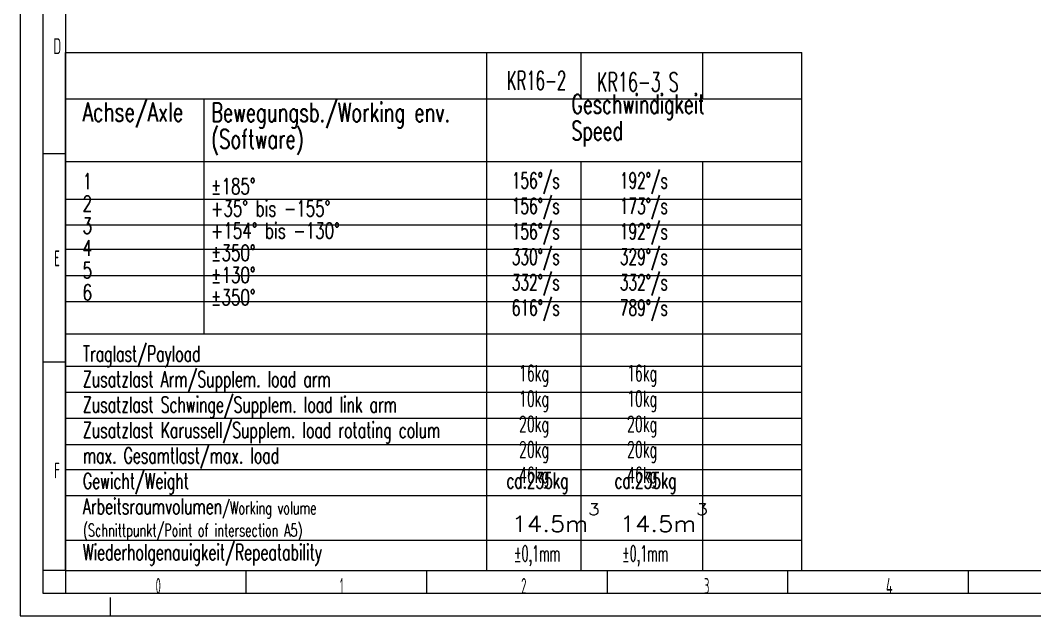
# Model space of a CAD drawing. Header units: millimetres. Extents: x 0 to 508, y 0 to 297.
# Drawn here: x 0 to 224.8, y 0 to 131.9 of the extents above; entities that cross this region are included whole.
import ezdxf

# ---------------------------------------------------------------- set-up
doc = ezdxf.new("R2010")
doc.units = ezdxf.units.MM
doc.layers.add('206', color=7, linetype='Continuous', true_color=0xffffff)
doc.layers.add('211', color=7, linetype='Continuous', true_color=0xffffff)
doc.styles.add('dinschmal', font='simplex.shx')
doc.styles.add('iso-1', font='isocp.shx')

msp = doc.modelspace()

# ---------------------------------------------------------------- linework, layer by layer
at = {"layer": '206', "color": 250, "linetype": 'Continuous', "lineweight": 18}
for p, q in [((10, 124.79), (173.14, 124.79)), ((10, 10), (10, 124.775)), ((103.397, 10), (103.397, 124.775)), ((173.14, 10), (173.14, 124.775)), ((10, 114.53), (173.14, 114.53)), ((40.637, 114.53), (40.637, 62.439)), ((10, 100.639), (173.14, 100.639)), ((10, 62.439), (173.14, 62.439)), ((10, 10), (173.14, 10))]:
    msp.add_line(p, q, dxfattribs=at)
at = {"layer": '206', "color": 250, "linetype": 'Continuous', "lineweight": 13}
for p, q in [((124.247, 114.53), (124.247, 124.775)), ((151.194, 114.53), (151.194, 124.775)), ((124.247, 10), (124.247, 100.639)), ((151.194, 10), (151.194, 100.639)), ((10, 92.305), (173.14, 92.305)), ((10, 86.575), (173.14, 86.575)), ((10, 81.192), (173.14, 81.192)), ((10, 75.409), (173.14, 75.409)), ((10, 69.626), (173.14, 69.626)), ((10, 55.308), (173.14, 55.308)), ((10, 49.525), (173.14, 49.525)), ((10, 43.742), (173.14, 43.742)), ((10, 37.959), (173.14, 37.959)), ((10, 32.399), (173.14, 32.399)), ((10, 26.669), (173.14, 26.669)), ((10, 16.772), (173.14, 16.772))]:
    msp.add_line(p, q, dxfattribs=at)
at = {"layer": '211', "color": 250, "linetype": 'Continuous', "lineweight": 13}
for p, q in [((0, 297), (0, 0)), ((5, 292), (5, 5)), ((10, 102.333), (5, 102.333)), ((10, 56.167), (5, 56.167)), ((10, 10), (5, 10)), ((10, 10), (10, 5)), ((50, 10), (50, 5)), ((90, 10), (90, 5)), ((130, 10), (130, 5)), ((170, 10), (170, 5)), ((210, 10), (210, 5)), ((5, 5), (415, 5)), ((20, 0), (20, 4)), ((0, 0), (420, 0))]:
    msp.add_line(p, q, dxfattribs=at)
at = {"layer": '211', "color": 250, "linetype": 'Continuous', "lineweight": 18}
for p, q in [((10, 287), (10, 10)), ((10, 10), (410, 10))]:
    msp.add_line(p, q, dxfattribs=at)

# ---------------------------------------------------------------- texts
at = {"layer": '206', "color": 250, "linetype": 'Continuous', "lineweight": 18, "char_height": 3.5, "attachment_point": 7, "style": 'dinschmal'}
for s, insert, line_spacing_factor in [('\\W0.5712;\\H4.20;KR16-2', (107.797, 116.476), 0.843373), ('\\W0.6127;\\H4.20;KR16-3 S', (127.782, 116.16), 0.843373), ('\\W0.6747;\\H4.20;Geschwindigkeit\\PSpeed', (122.108, 103.977), 0.843373), ('\\W0.7165;\\H4.20;Achse/Axle\\P\\H3.50;\\P\\P1\\P2\\P3\\P4\\P5\\P6', (13.783, 69.881), 0.843373), ('\\W0.6988;\\H4.20;Bewegungsb./Working env.\\P(Software)\\H3.50;\\P\\P%%p185%%d\\P+35%%d bis -155%%d\\P+154%%d bis -130%%d\\P%%p350%%d\\P%%p130%%d\\P%%p350%%d', (42.278, 68.795), 0.843373), ('\\W0.6373;156%%d/s\\P156%%d/s\\P156%%d/s\\P330%%d/s\\P332%%d/s\\P616%%d/s', (108.9, 65.317), 0.966265), ('\\W0.6373;192%%d/s\\P173%%d/s\\P192%%d/s\\P329%%d/s\\P332%%d/s\\P789%%d/s', (132.847, 65.317), 0.966265), ('\\W0.6525;Traglast/Payload\\PZusatzlast Arm/Supplem. load arm\\PZusatzlast Schwinge/Supplem. load link arm\\PZusatzlast Karussell/Supplem. load rotating colum\\Pmax. Gesamtlast/max. load\\PGewicht/Weight\\PArbeitsraumvolumen\\H2.80;/Working volume\\P(Schnittpunkt/Point of intersection A5)\\H3.50;\\PWiederholgenauigkeit/Repeatability', (13.888, 11.156), 0.966265), ('\\W0.5833;16kg\\P10kg\\P20kg\\P20kg\\P46kg\\P\\H2.80;\\H3.50;', (110.477, 28.261), 0.966265), ('\\W0.5833;16kg\\P10kg\\P20kg\\P20kg\\P46kg\\P\\H2.80;\\H3.50;', (134.424, 28.261), 0.966265), ('\\W0.6397;ca.235kg', (107.741, 27.035), 0.843373), ('\\W0.6397;ca.235kg', (131.688, 27.035), 0.843373), ('\\W1.1298;14.5m{\\A1;\\H.75x;\\S3^  ;}', (108.882, 18.598), 0.843373), ('\\W1.1298;14.5m{\\A1;\\H.75x;\\S3^  ;}', (132.829, 18.598), 0.843373), ('\\W0.5170;%%p0,1mm', (109.363, 10.969), 0.843373), ('\\W0.5170;%%p0,1mm', (133.31, 10.969), 0.843373)]:
    msp.add_mtext(s, dxfattribs=dict(at, insert=insert, line_spacing_factor=line_spacing_factor))
at = {"layer": '211', "color": 250, "linetype": 'Continuous', "lineweight": 18, "char_height": 3.5, "attachment_point": 7, "line_spacing_factor": 0.963855, "style": 'iso-1'}
for s, insert in [('\\W0.6380;D', (7.33, 124.431)), ('\\W0.5404;E', (7.532, 77.431)), ('\\W0.5404;F', (7.532, 30.431)), ('\\W0.5404;0', (29.985, 4.861)), ('\\W0.4176;1', (70.872, 4.861)), ('\\W0.5404;2', (110.985, 4.861)), ('\\W0.5404;3', (151.485, 4.861)), ('\\W0.6380;4', (191.782, 4.861))]:
    msp.add_mtext(s, dxfattribs=dict(at, insert=insert))

doc.saveas('drawing.dxf')
